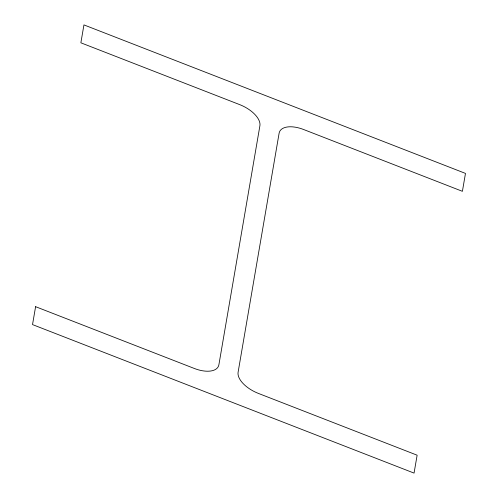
<?xml version="1.0" encoding="UTF-8"?>
<svg xmlns="http://www.w3.org/2000/svg" width="498" height="498" viewBox="0 0 498 498"><rect width="100%" height="100%" fill="white"/><g stroke="black" fill="none" stroke-linecap="round" stroke-linejoin="round"><path stroke-width="0.75" d="M35.595 306.681L32.526 324.59L414.056 473.1L417.131 455.197L258.375 393.401A24.228 12.294 25.4 0 1 238.106 372.218L279.104 133.259A24.228 12.294 25.4 0 1 303.649 129.524L462.405 191.319L465.474 173.41L83.944 24.9L80.869 42.803L239.625 104.599A24.228 12.294 25.4 0 1 259.894 125.782L218.896 364.741A24.228 12.294 25.4 0 1 194.351 368.476L35.595 306.681"/></g></svg>
